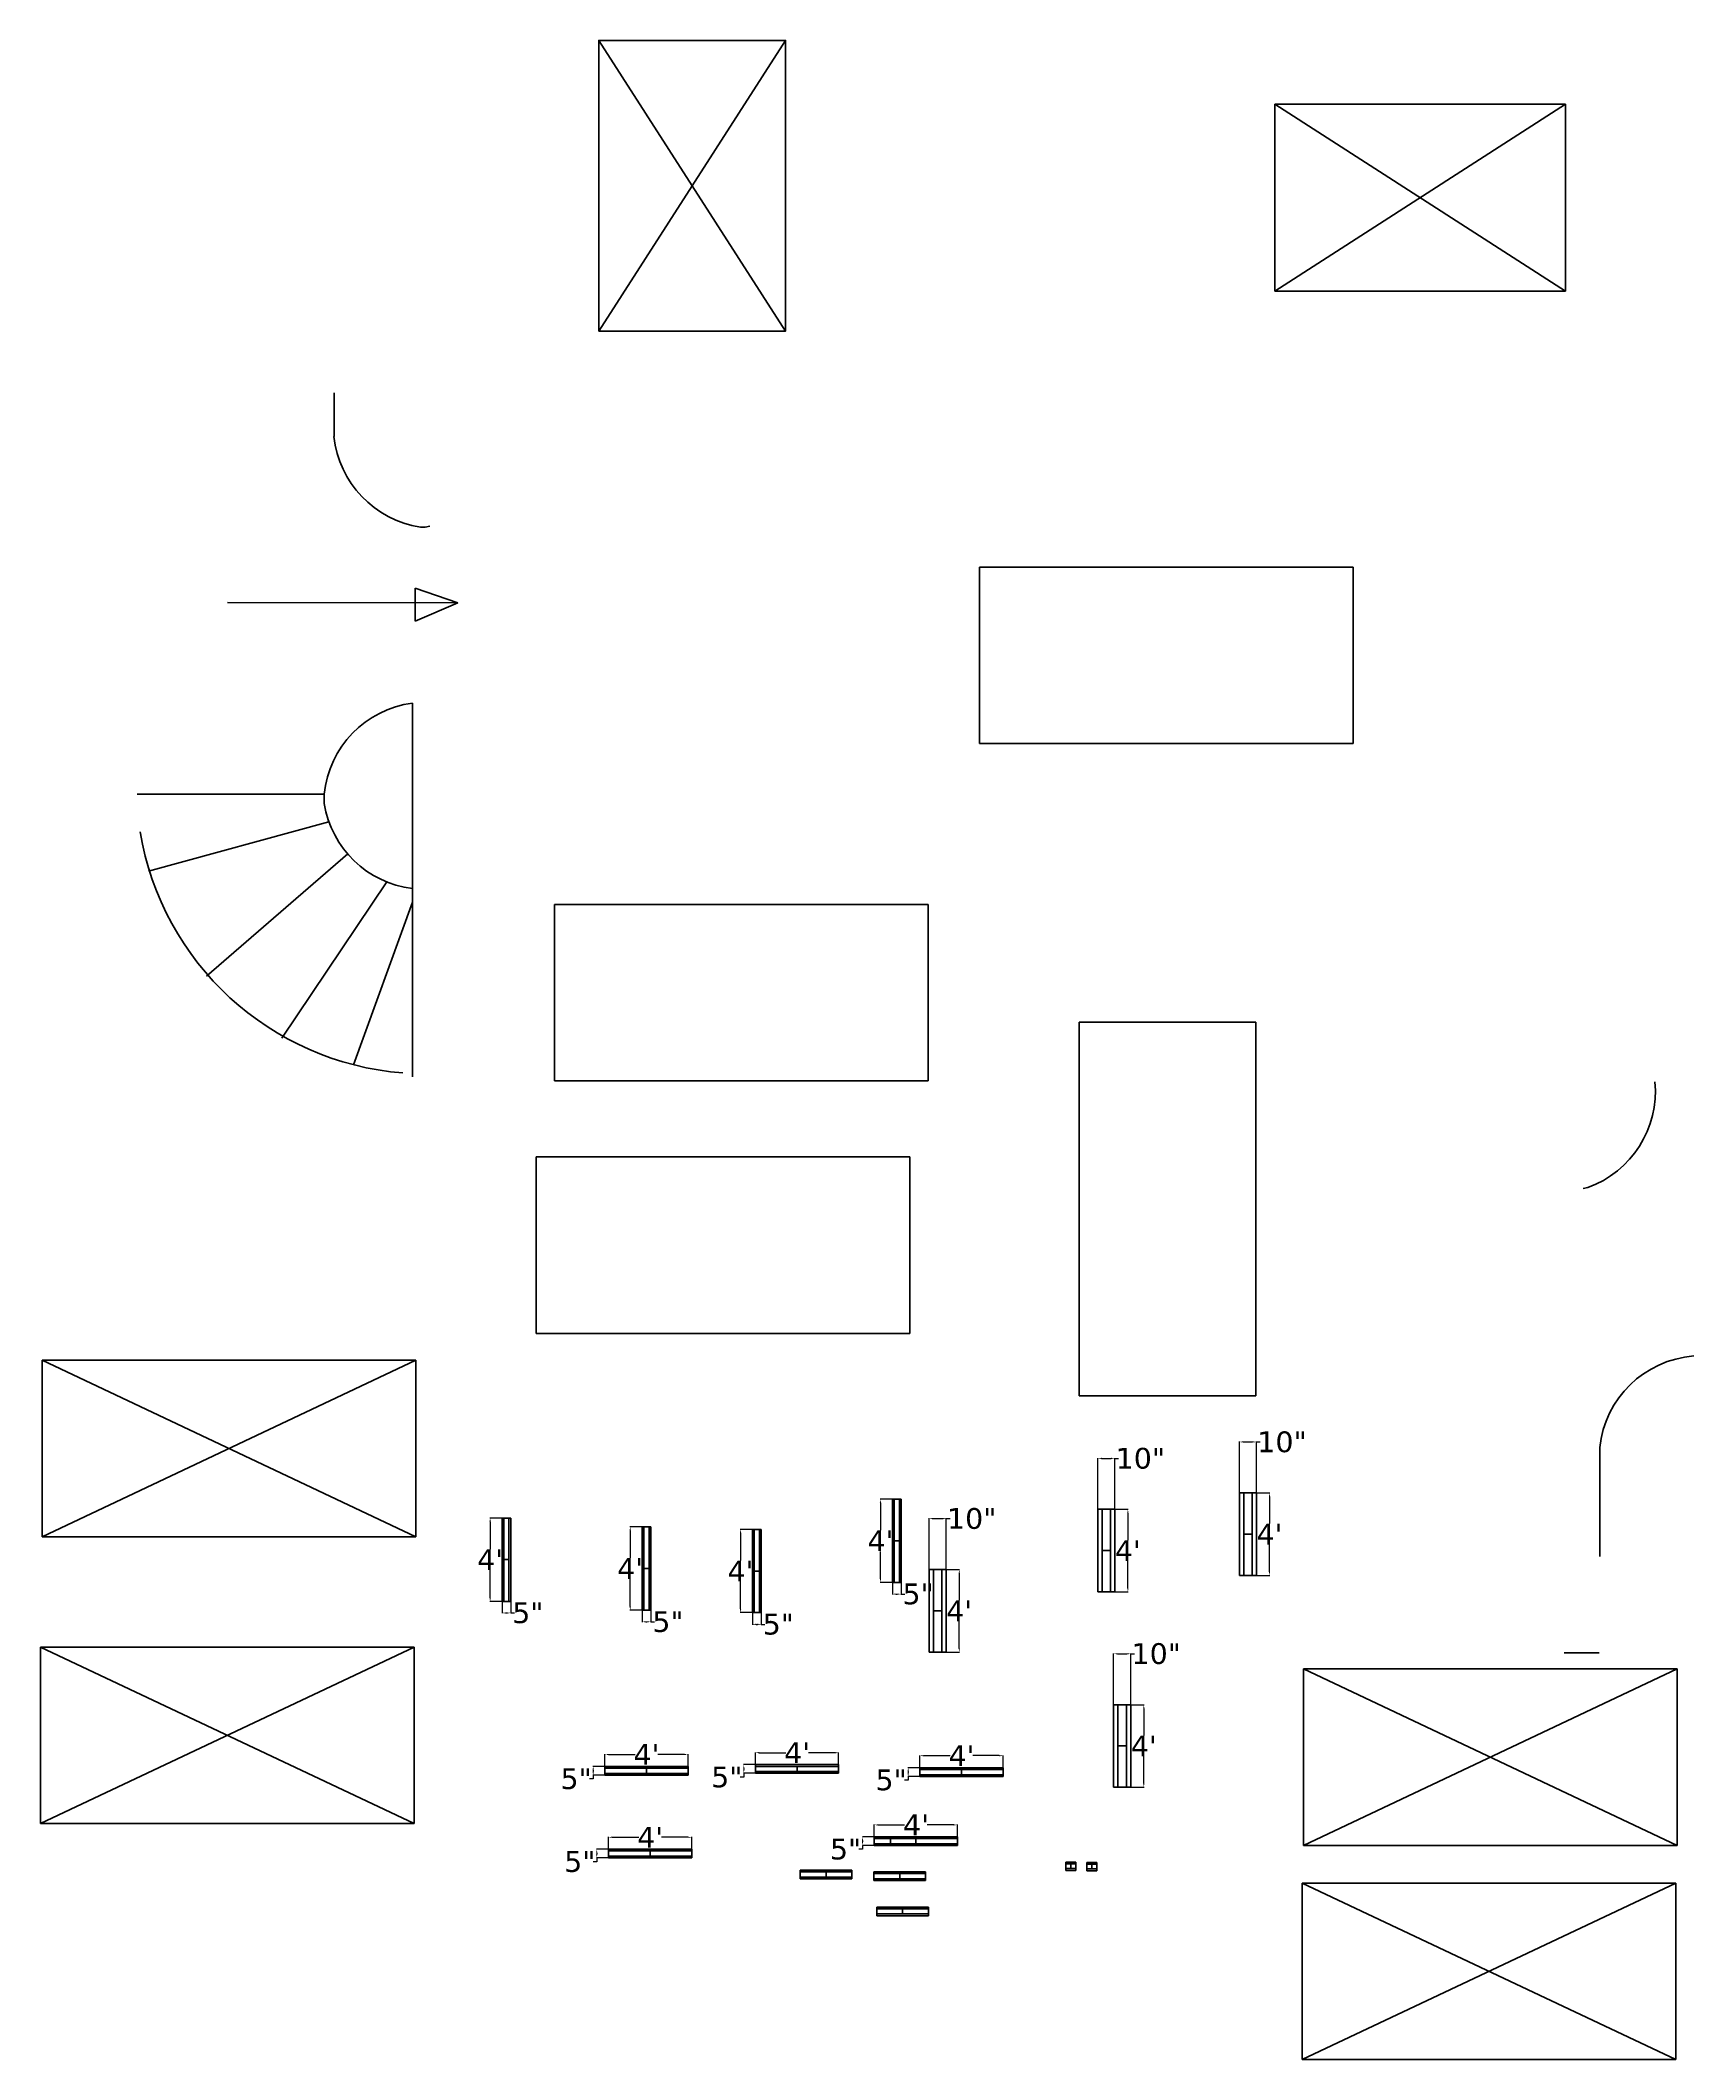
# Model space of a CAD drawing. Header units: inches. Extents: x 95 to 71413, y -8 to 51098.
# Drawn here: x 2963 to 3919, y 2117 to 3284 of the extents above; entities that cross this region are included whole.
import ezdxf

# ---------------------------------------------------------------- set-up
doc = ezdxf.new("R2010")
doc.units = ezdxf.units.IN
doc.header["$MEASUREMENT"] = 0
for name, color, linetype, lineweight in [('Cars', 7, 'Continuous', 40), ('Ramp', 9, 'Continuous', 40), ('wall', 7, 'Continuous', 40), ('Window', 7, 'Continuous', 40)]:
    doc.layers.add(name, color=color, linetype=linetype, lineweight=lineweight)
doc.styles.get("Standard").update_dxf_attribs({"font": 'verdana.ttf', "height": 12})
doc.dimstyles.get("Standard").update_dxf_attribs({"dimtxt": 0.18, "dimasz": 2.18, "dimexe": 0.18, "dimexo": 0.0625, "dimgap": 0.09, "dimtad": 0, "dimtih": 1, "dimtoh": 1, "dimdec": 0, "dimzin": 0, "dimdsep": 46, "dimlunit": 4, "dimtxsty": 'Standard', "dimcen": 0.09, "dimadec": 0, "dimazin": 0, "dimtfac": 1, "dimtdec": 0, "dimtofl": 0, "dimtmove": 0, "dimatfit": 3, "dimfxl": 0.18, "dimtolj": 1, "dimtzin": 0, "dimarcsym": 0})

# ---------------------------------------------------------------- blocks, each defined once
blk = doc.blocks.new('*D41')
at = {"layer": 'Defpoints', "color": 0, "transparency": 16777216}
for p in [(3583.9, 2435.3), (3583.9, 2387.5), (3591.4, 2387.5)]:
    blk.add_point(p, dxfattribs=at)
at = {"layer": 'Window', "color": 0, "lineweight": -2, "transparency": 16777216}
for p, q in [((3583.9, 2435.3), (3591.6, 2435.3)), ((3591.4, 2433.1), (3591.4, 2417.5)), ((3591.4, 2389.7), (3591.4, 2405.3)), ((3583.9, 2387.5), (3591.6, 2387.5))]:
    blk.add_line(p, q, dxfattribs=at)
at = {"layer": 'Window', "color": 0, "transparency": 16777216}
for points in [[(3591.1, 2433.1), (3591.8, 2433.1), (3591.4, 2435.3)], [(3591.1, 2389.7), (3591.8, 2389.7), (3591.4, 2387.5)]]:
    blk.add_solid(points, dxfattribs=at)
at = {"layer": 'Window', "color": 0, "transparency": 16777216, "insert": (3591.4, 2411.4), "char_height": 12, "attachment_point": 5}
blk.add_mtext("\\A1;4'", dxfattribs=at)
blk = doc.blocks.new('*D42')
at = {"layer": 'Defpoints', "color": 0, "transparency": 16777216}
for p in [(3583.9, 2464.7), (3574, 2435.3), (3583.9, 2435.3)]:
    blk.add_point(p, dxfattribs=at)
at = {"layer": 'Window', "color": 0, "lineweight": -2, "transparency": 16777216}
for p, q in [((3574, 2435.3), (3574, 2464.9)), ((3576.2, 2464.7), (3581.7, 2464.7)), ((3583.9, 2435.3), (3583.9, 2464.9)), ((3583.9, 2464.7), (3586, 2464.7))]:
    blk.add_line(p, q, dxfattribs=at)
at = {"layer": 'Window', "color": 0, "transparency": 16777216}
for points in [[(3576.2, 2465.1), (3576.2, 2464.4), (3574, 2464.7)], [(3581.7, 2465.1), (3581.7, 2464.4), (3583.9, 2464.7)]]:
    blk.add_solid(points, dxfattribs=at)
at = {"layer": 'Window', "color": 0, "transparency": 16777216, "insert": (3598.6, 2464.7), "char_height": 12, "attachment_point": 5}
blk.add_mtext('\\A1;10"', dxfattribs=at)
blk = doc.blocks.new('*D43')
at = {"layer": 'Defpoints', "color": 0, "transparency": 16777216}
for p in [(3665.7, 2444.8), (3665.7, 2397), (3673.3, 2397)]:
    blk.add_point(p, dxfattribs=at)
at = {"layer": 'Window', "color": 0, "lineweight": -2, "transparency": 16777216}
for p, q in [((3665.8, 2444.8), (3673.5, 2444.8)), ((3673.3, 2442.6), (3673.3, 2427)), ((3673.3, 2399.2), (3673.3, 2414.8)), ((3665.8, 2397), (3673.5, 2397))]:
    blk.add_line(p, q, dxfattribs=at)
at = {"layer": 'Window', "color": 0, "transparency": 16777216}
for points in [[(3672.9, 2442.6), (3673.6, 2442.6), (3673.3, 2444.8)], [(3672.9, 2399.2), (3673.6, 2399.2), (3673.3, 2397)]]:
    blk.add_solid(points, dxfattribs=at)
at = {"layer": 'Window', "color": 0, "transparency": 16777216, "insert": (3673.3, 2420.9), "char_height": 12, "attachment_point": 5}
blk.add_mtext("\\A1;4'", dxfattribs=at)
blk = doc.blocks.new('*D44')
at = {"layer": 'Defpoints', "color": 0, "transparency": 16777216}
for p in [(3665.7, 2474.2), (3655.9, 2444.8), (3665.7, 2444.8)]:
    blk.add_point(p, dxfattribs=at)
at = {"layer": 'Window', "color": 0, "lineweight": -2, "transparency": 16777216}
for p, q in [((3655.9, 2444.8), (3655.9, 2474.4)), ((3665.7, 2444.8), (3665.7, 2474.4)), ((3658.1, 2474.2), (3663.5, 2474.2)), ((3665.7, 2474.2), (3667.9, 2474.2))]:
    blk.add_line(p, q, dxfattribs=at)
at = {"layer": 'Window', "color": 0, "transparency": 16777216}
for points in [[(3658.1, 2474.6), (3658.1, 2473.9), (3655.9, 2474.2)], [(3663.5, 2474.6), (3663.5, 2473.9), (3665.7, 2474.2)]]:
    blk.add_solid(points, dxfattribs=at)
at = {"layer": 'Window', "color": 0, "transparency": 16777216, "insert": (3680.5, 2474.2), "char_height": 12, "attachment_point": 5}
blk.add_mtext('\\A1;10"', dxfattribs=at)
blk = doc.blocks.new('*D45')
at = {"layer": 'Defpoints', "color": 0, "transparency": 16777216}
for p in [(3486.4, 2400.5), (3486.4, 2352.7), (3493.9, 2352.7)]:
    blk.add_point(p, dxfattribs=at)
at = {"layer": 'Window', "color": 0, "lineweight": -2, "transparency": 16777216}
for p, q in [((3486.4, 2400.5), (3494.1, 2400.5)), ((3493.9, 2398.3), (3493.9, 2382.7)), ((3493.9, 2354.9), (3493.9, 2370.5)), ((3486.4, 2352.7), (3494.1, 2352.7))]:
    blk.add_line(p, q, dxfattribs=at)
at = {"layer": 'Window', "color": 0, "transparency": 16777216}
for points in [[(3493.6, 2398.3), (3494.3, 2398.3), (3493.9, 2400.5)], [(3493.6, 2354.9), (3494.3, 2354.9), (3493.9, 2352.7)]]:
    blk.add_solid(points, dxfattribs=at)
at = {"layer": 'Window', "color": 0, "transparency": 16777216, "insert": (3493.9, 2376.6), "char_height": 12, "attachment_point": 5}
blk.add_mtext("\\A1;4'", dxfattribs=at)
blk = doc.blocks.new('*D46')
at = {"layer": 'Defpoints', "color": 0, "transparency": 16777216}
for p in [(3486.4, 2429.9), (3476.5, 2400.5), (3486.4, 2400.5)]:
    blk.add_point(p, dxfattribs=at)
at = {"layer": 'Window', "color": 0, "lineweight": -2, "transparency": 16777216}
for p, q in [((3476.5, 2400.5), (3476.5, 2430.1)), ((3478.7, 2429.9), (3484.2, 2429.9)), ((3486.4, 2400.5), (3486.4, 2430.1)), ((3486.4, 2429.9), (3488.6, 2429.9))]:
    blk.add_line(p, q, dxfattribs=at)
at = {"layer": 'Window', "color": 0, "transparency": 16777216}
for points in [[(3478.7, 2430.3), (3478.7, 2429.5), (3476.5, 2429.9)], [(3484.2, 2430.3), (3484.2, 2429.5), (3486.4, 2429.9)]]:
    blk.add_solid(points, dxfattribs=at)
at = {"layer": 'Window', "color": 0, "transparency": 16777216, "insert": (3501.1, 2429.9), "char_height": 12, "attachment_point": 5}
blk.add_mtext('\\A1;10"', dxfattribs=at)
blk = doc.blocks.new('*D47')
at = {"layer": 'Defpoints', "color": 0, "transparency": 16777216}
for p in [(3593.1, 2322.3), (3593.1, 2274.6), (3600.6, 2274.6)]:
    blk.add_point(p, dxfattribs=at)
at = {"layer": 'Window', "color": 0, "lineweight": -2, "transparency": 16777216}
for p, q in [((3593.1, 2322.3), (3600.8, 2322.3)), ((3600.6, 2320.2), (3600.6, 2304.6)), ((3600.6, 2276.8), (3600.6, 2292.4)), ((3593.1, 2274.6), (3600.8, 2274.6))]:
    blk.add_line(p, q, dxfattribs=at)
at = {"layer": 'Window', "color": 0, "transparency": 16777216}
for points in [[(3600.3, 2320.2), (3601, 2320.2), (3600.6, 2322.3)], [(3600.3, 2276.8), (3601, 2276.8), (3600.6, 2274.6)]]:
    blk.add_solid(points, dxfattribs=at)
at = {"layer": 'Window', "color": 0, "transparency": 16777216, "insert": (3600.6, 2298.5), "char_height": 12, "attachment_point": 5}
blk.add_mtext("\\A1;4'", dxfattribs=at)
blk = doc.blocks.new('*D48')
at = {"layer": 'Defpoints', "color": 0, "transparency": 16777216}
for p in [(3593.1, 2351.8), (3583.2, 2322.3), (3593.1, 2322.3)]:
    blk.add_point(p, dxfattribs=at)
at = {"layer": 'Window', "color": 0, "lineweight": -2, "transparency": 16777216}
for p, q in [((3583.2, 2322.4), (3583.2, 2352)), ((3585.4, 2351.8), (3590.9, 2351.8)), ((3593.1, 2322.4), (3593.1, 2352)), ((3593.1, 2351.8), (3595.3, 2351.8))]:
    blk.add_line(p, q, dxfattribs=at)
at = {"layer": 'Window', "color": 0, "transparency": 16777216}
for points in [[(3585.4, 2352.1), (3585.4, 2351.4), (3583.2, 2351.8)], [(3590.9, 2352.1), (3590.9, 2351.4), (3593.1, 2351.8)]]:
    blk.add_solid(points, dxfattribs=at)
at = {"layer": 'Window', "color": 0, "transparency": 16777216, "insert": (3607.8, 2351.8), "char_height": 12, "attachment_point": 5}
blk.add_mtext('\\A1;10"', dxfattribs=at)
blk = doc.blocks.new('*D49')
at = {"layer": 'Defpoints', "color": 0, "transparency": 16777216}
for p in [(3519.3, 2292.9), (3471.1, 2285.9), (3519.3, 2285.9)]:
    blk.add_point(p, dxfattribs=at)
at = {"layer": 'Window', "color": 0, "lineweight": -2, "transparency": 16777216}
for p, q in [((3471.1, 2286), (3471.1, 2293)), ((3473.3, 2292.9), (3488.6, 2292.9)), ((3517.1, 2292.9), (3501.8, 2292.9)), ((3519.3, 2286), (3519.3, 2293))]:
    blk.add_line(p, q, dxfattribs=at)
at = {"layer": 'Window', "color": 0, "transparency": 16777216}
for points in [[(3473.3, 2293.2), (3473.3, 2292.5), (3471.1, 2292.9)], [(3517.1, 2293.2), (3517.1, 2292.5), (3519.3, 2292.9)]]:
    blk.add_solid(points, dxfattribs=at)
at = {"layer": 'Window', "color": 0, "transparency": 16777216, "insert": (3495.2, 2292.9), "char_height": 12, "attachment_point": 5}
blk.add_mtext("\\A1;4'", dxfattribs=at)
blk = doc.blocks.new('*D50')
at = {"layer": 'Defpoints', "color": 0, "transparency": 16777216}
for p in [(3464.4, 2280.9), (3471.1, 2285.9), (3471.1, 2280.9)]:
    blk.add_point(p, dxfattribs=at)
at = {"layer": 'Window', "color": 0, "lineweight": -2, "transparency": 16777216}
for p, q in [((3464.4, 2278.8), (3462.2, 2278.8)), ((3471.1, 2285.9), (3464.2, 2285.9)), ((3471.1, 2280.9), (3464.2, 2280.9)), ((3464.4, 2283.8), (3464.4, 2283.1)), ((3464.4, 2280.9), (3464.4, 2278.8))]:
    blk.add_line(p, q, dxfattribs=at)
at = {"layer": 'Window', "color": 0, "transparency": 16777216}
for points in [[(3464, 2283.8), (3464.8, 2283.8), (3464.4, 2285.9)], [(3464, 2283.1), (3464.8, 2283.1), (3464.4, 2280.9)]]:
    blk.add_solid(points, dxfattribs=at)
at = {"layer": 'Window', "color": 0, "transparency": 16777216, "insert": (3454.5, 2278.8), "char_height": 12, "attachment_point": 5}
blk.add_mtext('\\A1;5"', dxfattribs=at)
blk = doc.blocks.new('*D51')
at = {"layer": 'Defpoints', "color": 0, "transparency": 16777216}
for p in [(3376.1, 2287.7), (3424.2, 2294.6), (3424.2, 2287.7)]:
    blk.add_point(p, dxfattribs=at)
at = {"layer": 'Window', "color": 0, "lineweight": -2, "transparency": 16777216}
for p, q in [((3376.1, 2287.7), (3376.1, 2294.8)), ((3378.3, 2294.6), (3393.6, 2294.6)), ((3422.1, 2294.6), (3406.7, 2294.6)), ((3424.2, 2287.7), (3424.2, 2294.8))]:
    blk.add_line(p, q, dxfattribs=at)
at = {"layer": 'Window', "color": 0, "transparency": 16777216}
for points in [[(3378.3, 2295), (3378.3, 2294.2), (3376.1, 2294.6)], [(3422.1, 2295), (3422.1, 2294.2), (3424.2, 2294.6)]]:
    blk.add_solid(points, dxfattribs=at)
at = {"layer": 'Window', "color": 0, "transparency": 16777216, "insert": (3400.2, 2294.6), "char_height": 12, "attachment_point": 5}
blk.add_mtext("\\A1;4'", dxfattribs=at)
blk = doc.blocks.new('*D52')
at = {"layer": 'Defpoints', "color": 0, "transparency": 16777216}
for p in [(3376.1, 2287.7), (3369.4, 2282.7), (3376.1, 2282.7)]:
    blk.add_point(p, dxfattribs=at)
at = {"layer": 'Window', "color": 0, "lineweight": -2, "transparency": 16777216}
for p, q in [((3376, 2287.7), (3369.2, 2287.7)), ((3369.4, 2280.5), (3367.2, 2280.5)), ((3376, 2282.7), (3369.2, 2282.7)), ((3369.4, 2285.5), (3369.4, 2284.9)), ((3369.4, 2282.7), (3369.4, 2280.5))]:
    blk.add_line(p, q, dxfattribs=at)
at = {"layer": 'Window', "color": 0, "transparency": 16777216}
for points in [[(3369, 2285.5), (3369.7, 2285.5), (3369.4, 2287.7)], [(3369, 2284.9), (3369.7, 2284.9), (3369.4, 2282.7)]]:
    blk.add_solid(points, dxfattribs=at)
at = {"layer": 'Window', "color": 0, "transparency": 16777216, "insert": (3359.5, 2280.5), "char_height": 12, "attachment_point": 5}
blk.add_mtext('\\A1;5"', dxfattribs=at)
blk = doc.blocks.new('*D53')
at = {"layer": 'Defpoints', "color": 0, "transparency": 16777216}
for p in [(3337.2, 2293.6), (3289, 2286.6), (3337.2, 2286.6)]:
    blk.add_point(p, dxfattribs=at)
at = {"layer": 'Window', "color": 0, "lineweight": -2, "transparency": 16777216}
for p, q in [((3289, 2286.7), (3289, 2293.7)), ((3291.2, 2293.6), (3306.5, 2293.6)), ((3335, 2293.6), (3319.7, 2293.6)), ((3337.2, 2286.7), (3337.2, 2293.7))]:
    blk.add_line(p, q, dxfattribs=at)
at = {"layer": 'Window', "color": 0, "transparency": 16777216}
for points in [[(3291.2, 2293.9), (3291.2, 2293.2), (3289, 2293.6)], [(3335, 2293.9), (3335, 2293.2), (3337.2, 2293.6)]]:
    blk.add_solid(points, dxfattribs=at)
at = {"layer": 'Window', "color": 0, "transparency": 16777216, "insert": (3313.1, 2293.6), "char_height": 12, "attachment_point": 5}
blk.add_mtext("\\A1;4'", dxfattribs=at)
blk = doc.blocks.new('*D54')
at = {"layer": 'Defpoints', "color": 0, "transparency": 16777216}
for p in [(3282.3, 2281.6), (3289, 2286.6), (3289, 2281.6)]:
    blk.add_point(p, dxfattribs=at)
at = {"layer": 'Window', "color": 0, "lineweight": -2, "transparency": 16777216}
for p, q in [((3282.3, 2279.5), (3280.1, 2279.5)), ((3289, 2286.6), (3282.1, 2286.6)), ((3289, 2281.6), (3282.1, 2281.6)), ((3282.3, 2284.5), (3282.3, 2283.8)), ((3282.3, 2281.6), (3282.3, 2279.5))]:
    blk.add_line(p, q, dxfattribs=at)
at = {"layer": 'Window', "color": 0, "transparency": 16777216}
for points in [[(3281.9, 2284.5), (3282.7, 2284.5), (3282.3, 2286.6)], [(3281.9, 2283.8), (3282.7, 2283.8), (3282.3, 2281.6)]]:
    blk.add_solid(points, dxfattribs=at)
at = {"layer": 'Window', "color": 0, "transparency": 16777216, "insert": (3272.4, 2279.5), "char_height": 12, "attachment_point": 5}
blk.add_mtext('\\A1;5"', dxfattribs=at)
blk = doc.blocks.new('*D55')
at = {"layer": 'Defpoints', "color": 0, "transparency": 16777216}
for p in [(3339.3, 2245.7), (3291.1, 2238.8), (3339.3, 2238.8)]:
    blk.add_point(p, dxfattribs=at)
at = {"layer": 'Window', "color": 0, "lineweight": -2, "transparency": 16777216}
for p, q in [((3291.1, 2238.9), (3291.1, 2245.9)), ((3293.3, 2245.7), (3308.6, 2245.7)), ((3337.1, 2245.7), (3321.8, 2245.7)), ((3339.3, 2238.9), (3339.3, 2245.9))]:
    blk.add_line(p, q, dxfattribs=at)
at = {"layer": 'Window', "color": 0, "transparency": 16777216}
for points in [[(3293.3, 2246.1), (3293.3, 2245.4), (3291.1, 2245.7)], [(3337.1, 2246.1), (3337.1, 2245.4), (3339.3, 2245.7)]]:
    blk.add_solid(points, dxfattribs=at)
at = {"layer": 'Window', "color": 0, "transparency": 16777216, "insert": (3315.2, 2245.7), "char_height": 12, "attachment_point": 5}
blk.add_mtext("\\A1;4'", dxfattribs=at)
blk = doc.blocks.new('*D56')
at = {"layer": 'Defpoints', "color": 0, "transparency": 16777216}
for p in [(3284.4, 2233.8), (3291.1, 2238.8), (3291.1, 2233.8)]:
    blk.add_point(p, dxfattribs=at)
at = {"layer": 'Window', "color": 0, "lineweight": -2, "transparency": 16777216}
for p, q in [((3284.4, 2231.6), (3282.2, 2231.6)), ((3291.1, 2238.8), (3284.2, 2238.8)), ((3291.1, 2233.8), (3284.2, 2233.8)), ((3284.4, 2236.6), (3284.4, 2236)), ((3284.4, 2233.8), (3284.4, 2231.6))]:
    blk.add_line(p, q, dxfattribs=at)
at = {"layer": 'Window', "color": 0, "transparency": 16777216}
for points in [[(3284, 2236.6), (3284.7, 2236.6), (3284.4, 2238.8)], [(3284, 2236), (3284.7, 2236), (3284.4, 2233.8)]]:
    blk.add_solid(points, dxfattribs=at)
at = {"layer": 'Window', "color": 0, "transparency": 16777216, "insert": (3274.5, 2231.6), "char_height": 12, "attachment_point": 5}
blk.add_mtext('\\A1;5"', dxfattribs=at)
blk = doc.blocks.new('*D57')
at = {"layer": 'Defpoints', "color": 0, "transparency": 16777216}
for p in [(3303.7, 2425.1), (3310.6, 2425.1), (3310.6, 2377)]:
    blk.add_point(p, dxfattribs=at)
at = {"layer": 'Window', "color": 0, "lineweight": -2, "transparency": 16777216}
for p, q in [((3310.6, 2425.1), (3303.5, 2425.1)), ((3303.7, 2423), (3303.7, 2407.2)), ((3303.7, 2379.2), (3303.7, 2395)), ((3310.6, 2377), (3303.5, 2377))]:
    blk.add_line(p, q, dxfattribs=at)
at = {"layer": 'Window', "color": 0, "transparency": 16777216}
for points in [[(3303.3, 2423), (3304.1, 2423), (3303.7, 2425.1)], [(3303.3, 2379.2), (3304.1, 2379.2), (3303.7, 2377)]]:
    blk.add_solid(points, dxfattribs=at)
at = {"layer": 'Window', "color": 0, "transparency": 16777216, "insert": (3303.7, 2401.1), "char_height": 12, "attachment_point": 5}
blk.add_mtext("\\A1;4'", dxfattribs=at)
blk = doc.blocks.new('*D58')
at = {"layer": 'Defpoints', "color": 0, "transparency": 16777216}
for p in [(3310.6, 2377), (3315.6, 2377), (3315.6, 2370.3)]:
    blk.add_point(p, dxfattribs=at)
at = {"layer": 'Window', "color": 0, "lineweight": -2, "transparency": 16777216}
for p, q in [((3310.6, 2376.9), (3310.6, 2370.1)), ((3312.8, 2370.3), (3313.4, 2370.3)), ((3315.6, 2376.9), (3315.6, 2370.1)), ((3315.6, 2370.3), (3317.8, 2370.3))]:
    blk.add_line(p, q, dxfattribs=at)
at = {"layer": 'Window', "color": 0, "transparency": 16777216}
for points in [[(3312.8, 2370.6), (3312.8, 2369.9), (3310.6, 2370.3)], [(3313.4, 2370.6), (3313.4, 2369.9), (3315.6, 2370.3)]]:
    blk.add_solid(points, dxfattribs=at)
at = {"layer": 'Window', "color": 0, "transparency": 16777216, "insert": (3325.5, 2370.3), "char_height": 12, "attachment_point": 5}
blk.add_mtext('\\A1;5"', dxfattribs=at)
blk = doc.blocks.new('*D59')
at = {"layer": 'Defpoints', "color": 0, "transparency": 16777216}
for p in [(3367.5, 2423.7), (3374.4, 2423.7), (3374.4, 2375.6)]:
    blk.add_point(p, dxfattribs=at)
at = {"layer": 'Window', "color": 0, "lineweight": -2, "transparency": 16777216}
for p, q in [((3374.3, 2423.7), (3367.3, 2423.7)), ((3367.5, 2421.5), (3367.5, 2405.7)), ((3367.5, 2377.7), (3367.5, 2393.5)), ((3374.3, 2375.6), (3367.3, 2375.6))]:
    blk.add_line(p, q, dxfattribs=at)
at = {"layer": 'Window', "color": 0, "transparency": 16777216}
for points in [[(3367.1, 2421.5), (3367.9, 2421.5), (3367.5, 2423.7)], [(3367.1, 2377.7), (3367.9, 2377.7), (3367.5, 2375.6)]]:
    blk.add_solid(points, dxfattribs=at)
at = {"layer": 'Window', "color": 0, "transparency": 16777216, "insert": (3367.5, 2399.6), "char_height": 12, "attachment_point": 5}
blk.add_mtext("\\A1;4'", dxfattribs=at)
blk = doc.blocks.new('*D60')
at = {"layer": 'Defpoints', "color": 0, "transparency": 16777216}
for p in [(3374.4, 2375.6), (3379.4, 2375.6), (3379.4, 2368.8)]:
    blk.add_point(p, dxfattribs=at)
at = {"layer": 'Window', "color": 0, "lineweight": -2, "transparency": 16777216}
for p, q in [((3374.4, 2375.5), (3374.4, 2368.6)), ((3379.4, 2375.5), (3379.4, 2368.6)), ((3376.6, 2368.8), (3377.2, 2368.8)), ((3379.4, 2368.8), (3381.6, 2368.8))]:
    blk.add_line(p, q, dxfattribs=at)
at = {"layer": 'Window', "color": 0, "transparency": 16777216}
for points in [[(3376.6, 2369.2), (3376.6, 2368.4), (3374.4, 2368.8)], [(3377.2, 2369.2), (3377.2, 2368.4), (3379.4, 2368.8)]]:
    blk.add_solid(points, dxfattribs=at)
at = {"layer": 'Window', "color": 0, "transparency": 16777216, "insert": (3389.3, 2368.8), "char_height": 12, "attachment_point": 5}
blk.add_mtext('\\A1;5"', dxfattribs=at)
blk = doc.blocks.new('*D61')
at = {"layer": 'Defpoints', "color": 0, "transparency": 16777216}
for p in [(3448.4, 2441.2), (3455.3, 2441.2), (3455.3, 2393)]:
    blk.add_point(p, dxfattribs=at)
at = {"layer": 'Window', "color": 0, "lineweight": -2, "transparency": 16777216}
for p, q in [((3455.2, 2441.2), (3448.2, 2441.2)), ((3448.4, 2439), (3448.4, 2423.2)), ((3448.4, 2395.2), (3448.4, 2411)), ((3455.2, 2393), (3448.2, 2393))]:
    blk.add_line(p, q, dxfattribs=at)
at = {"layer": 'Window', "color": 0, "transparency": 16777216}
for points in [[(3448, 2439), (3448.7, 2439), (3448.4, 2441.2)], [(3448, 2395.2), (3448.7, 2395.2), (3448.4, 2393)]]:
    blk.add_solid(points, dxfattribs=at)
at = {"layer": 'Window', "color": 0, "transparency": 16777216, "insert": (3448.4, 2417.1), "char_height": 12, "attachment_point": 5}
blk.add_mtext("\\A1;4'", dxfattribs=at)
blk = doc.blocks.new('*D62')
at = {"layer": 'Defpoints', "color": 0, "transparency": 16777216}
for p in [(3455.3, 2393), (3460.3, 2393), (3460.3, 2386.3)]:
    blk.add_point(p, dxfattribs=at)
at = {"layer": 'Window', "color": 0, "lineweight": -2, "transparency": 16777216}
for p, q in [((3455.3, 2393), (3455.3, 2386.1)), ((3460.3, 2393), (3460.3, 2386.1)), ((3457.5, 2386.3), (3458.1, 2386.3)), ((3460.3, 2386.3), (3462.5, 2386.3))]:
    blk.add_line(p, q, dxfattribs=at)
at = {"layer": 'Window', "color": 0, "transparency": 16777216}
for points in [[(3457.5, 2386.6), (3457.5, 2385.9), (3455.3, 2386.3)], [(3458.1, 2386.6), (3458.1, 2385.9), (3460.3, 2386.3)]]:
    blk.add_solid(points, dxfattribs=at)
at = {"layer": 'Window', "color": 0, "transparency": 16777216, "insert": (3470.1, 2386.3), "char_height": 12, "attachment_point": 5}
blk.add_mtext('\\A1;5"', dxfattribs=at)
blk = doc.blocks.new('*D63')
at = {"layer": 'Defpoints', "color": 0, "transparency": 16777216}
for p in [(3222.7, 2430.2), (3229.6, 2430.2), (3229.6, 2382.1)]:
    blk.add_point(p, dxfattribs=at)
at = {"layer": 'Window', "color": 0, "lineweight": -2, "transparency": 16777216}
for p, q in [((3229.6, 2430.2), (3222.5, 2430.2)), ((3222.7, 2428.1), (3222.7, 2412.3)), ((3222.7, 2384.3), (3222.7, 2400.1)), ((3229.6, 2382.1), (3222.5, 2382.1))]:
    blk.add_line(p, q, dxfattribs=at)
at = {"layer": 'Window', "color": 0, "transparency": 16777216}
for points in [[(3222.3, 2428.1), (3223.1, 2428.1), (3222.7, 2430.2)], [(3222.3, 2384.3), (3223.1, 2384.3), (3222.7, 2382.1)]]:
    blk.add_solid(points, dxfattribs=at)
at = {"layer": 'Window', "color": 0, "transparency": 16777216, "insert": (3222.7, 2406.2), "char_height": 12, "attachment_point": 5}
blk.add_mtext("\\A1;4'", dxfattribs=at)
blk = doc.blocks.new('*D64')
at = {"layer": 'Defpoints', "color": 0, "transparency": 16777216}
for p in [(3229.6, 2382.1), (3234.6, 2382.1), (3234.6, 2375.4)]:
    blk.add_point(p, dxfattribs=at)
at = {"layer": 'Window', "color": 0, "lineweight": -2, "transparency": 16777216}
for p, q in [((3229.6, 2382), (3229.6, 2375.2)), ((3234.6, 2382), (3234.6, 2375.2)), ((3231.8, 2375.4), (3232.4, 2375.4)), ((3234.6, 2375.4), (3236.8, 2375.4))]:
    blk.add_line(p, q, dxfattribs=at)
at = {"layer": 'Window', "color": 0, "transparency": 16777216}
for points in [[(3231.8, 2375.7), (3231.8, 2375), (3229.6, 2375.4)], [(3232.4, 2375.7), (3232.4, 2375), (3234.6, 2375.4)]]:
    blk.add_solid(points, dxfattribs=at)
at = {"layer": 'Window', "color": 0, "transparency": 16777216, "insert": (3244.5, 2375.4), "char_height": 12, "attachment_point": 5}
blk.add_mtext('\\A1;5"', dxfattribs=at)
blk = doc.blocks.new('*D65')
at = {"layer": 'Defpoints', "color": 0, "transparency": 16777216}
for p in [(3492.9, 2252.9), (3444.8, 2246), (3492.9, 2246)]:
    blk.add_point(p, dxfattribs=at)
at = {"layer": 'Window', "color": 0, "lineweight": -2, "transparency": 16777216}
for p, q in [((3444.8, 2246), (3444.8, 2253.1)), ((3447, 2252.9), (3462.3, 2252.9)), ((3490.7, 2252.9), (3475.4, 2252.9)), ((3492.9, 2246), (3492.9, 2253.1))]:
    blk.add_line(p, q, dxfattribs=at)
at = {"layer": 'Window', "color": 0, "transparency": 16777216}
for points in [[(3447, 2253.2), (3447, 2252.5), (3444.8, 2252.9)], [(3490.7, 2253.2), (3490.7, 2252.5), (3492.9, 2252.9)]]:
    blk.add_solid(points, dxfattribs=at)
at = {"layer": 'Window', "color": 0, "transparency": 16777216, "insert": (3468.9, 2252.9), "char_height": 12, "attachment_point": 5}
blk.add_mtext("\\A1;4'", dxfattribs=at)
blk = doc.blocks.new('*D66')
at = {"layer": 'Defpoints', "color": 0, "transparency": 16777216}
for p in [(3438, 2241), (3444.8, 2246), (3444.8, 2241)]:
    blk.add_point(p, dxfattribs=at)
at = {"layer": 'Window', "color": 0, "lineweight": -2, "transparency": 16777216}
for p, q in [((3444.7, 2246), (3437.9, 2246)), ((3444.7, 2241), (3437.9, 2241)), ((3438, 2243.8), (3438, 2243.1)), ((3438, 2241), (3438, 2238.8)), ((3438, 2238.8), (3435.9, 2238.8))]:
    blk.add_line(p, q, dxfattribs=at)
at = {"layer": 'Window', "color": 0, "transparency": 16777216}
for points in [[(3437.7, 2243.8), (3438.4, 2243.8), (3438, 2246)], [(3437.7, 2243.1), (3438.4, 2243.1), (3438, 2241)]]:
    blk.add_solid(points, dxfattribs=at)
at = {"layer": 'Window', "color": 0, "transparency": 16777216, "insert": (3428.2, 2238.8), "char_height": 12, "attachment_point": 5}
blk.add_mtext('\\A1;5"', dxfattribs=at)

msp = doc.modelspace()

# ---------------------------------------------------------------- linework, layer by layer
at = {"layer": 'Cars', "color": 42, "true_color": 0xda8625}
for p, q in [((2963.7, 2419.4), (2963.7, 2521.4)), ((2963.7, 2521.4), (3179.7, 2521.4)), ((2963.7, 2521.4), (3179.7, 2419.4)), ((3179.7, 2521.4), (2963.7, 2419.4)), ((3179.7, 2521.4), (3179.7, 2419.4)), ((3179.7, 2419.4), (2963.7, 2419.4)), ((2962.7, 2253.7), (2962.7, 2355.7)), ((2962.7, 2355.7), (3178.7, 2355.7)), ((2962.7, 2355.7), (3178.7, 2253.7)), ((3178.7, 2355.7), (2962.7, 2253.7)), ((3178.7, 2355.7), (3178.7, 2253.7)), ((3692.9, 2241), (3692.9, 2343)), ((3692.9, 2343), (3908.9, 2343)), ((3692.9, 2343), (3908.9, 2241)), ((3908.9, 2343), (3692.9, 2241)), ((3908.9, 2343), (3908.9, 2241)), ((3908.9, 2241), (3908.9, 2343)), ((3178.7, 2253.7), (2962.7, 2253.7)), ((3908.9, 2241), (3692.9, 2241)), ((3692.2, 2117.2), (3692.2, 2219.2)), ((3692.2, 2219.2), (3908.2, 2219.2)), ((3692.2, 2219.2), (3908.2, 2117.2)), ((3908.2, 2219.2), (3692.2, 2117.2)), ((3908.2, 2219.2), (3908.2, 2117.2)), ((3908.2, 2117.2), (3908.2, 2219.2)), ((3908.2, 2117.2), (3692.2, 2117.2))]:
    msp.add_line(p, q, dxfattribs=at)
at = {"layer": 'Cars', "color": 42, "linetype": 'ByBlock', "true_color": 0xda8625}
for points in [[(3285.5, 3116.3), (3393.5, 3116.3), (3393.5, 3284.3), (3285.5, 3284.3)], [(3676.4, 3247.4), (3676.4, 3139.4), (3844.4, 3139.4), (3844.4, 3247.4)]]:
    msp.add_lwpolyline(points, close=True, dxfattribs=at)
at = {"layer": 'Ramp', "color": 42, "linetype": 'ByBlock', "true_color": 0xda8625}
for p, q in [((3285.5, 3284.3), (3393.5, 3116.3)), ((3393.5, 3284.3), (3285.5, 3116.3)), ((3844.4, 3247.4), (3676.4, 3139.4)), ((3844.4, 3139.4), (3676.4, 3247.4))]:
    msp.add_line(p, q, dxfattribs=at)
at = {"layer": 'Ramp', "color": 8, "true_color": 0x817e7e}
for p, q in [((3132.5, 3055.4), (3132.5, 3080.6)), ((3185.2, 3003), (3182.5, 3003)), ((3185.2, 3003), (3187.8, 3003.5)), ((3204.1, 2959.3), (3179.4, 2967.8)), ((3179.4, 2967.8), (3179.4, 2948.7)), ((3070.9, 2959.4), (3204.1, 2959.3)), ((3179.4, 2948.7), (3204.1, 2959.3)), ((3177.8, 2901.2), (3177.8, 2685.2)), ((3126.7, 2848.7), (3018.7, 2848.7)), ((3126.7, 2843.1), (3126.7, 2848.7)), ((3129.5, 2832.7), (3025.2, 2804.2)), ((3140.4, 2814.1), (3058.7, 2743.5)), ((3162.9, 2798), (3102.3, 2707.6)), ((3177.8, 2786.2), (3143.7, 2692.2))]:
    msp.add_line(p, q, dxfattribs=at)
at = {"layer": 'Ramp', "color": 6}
msp.add_line((3854.7, 2620.7), (3857.3, 2621.3), dxfattribs=at)
at = {"layer": 'Ramp', "color": 8, "true_color": 0x817e7e}
for centre, radius, start, end in [((3191.4, 3061.6), 59.3, 185.9854, 261.311), ((3185.7, 2842.5), 59.3, 97.6679, 174.0146), ((3185.2, 2852.9), 59.3, 189.4547, 262.802), ((3185.4, 2854.3), 167.3, 189.4547, 265.4785)]:
    msp.add_arc(centre, radius, start, end, dxfattribs=at)
at = {"layer": 'Ramp', "color": 6}
msp.add_arc((3837.1, 2677), 59.3, 289.9416, 5.2672, dxfattribs=at)
at = {"layer": 'wall', "color": 0}
for p, q in [((3505.6, 2877.9), (3505.6, 2979.9)), ((3505.6, 2979.9), (3721.6, 2979.9)), ((3721.6, 2979.9), (3721.6, 2877.9)), ((3721.6, 2877.9), (3505.6, 2877.9)), ((3259.9, 2682.9), (3259.9, 2784.9)), ((3259.9, 2784.9), (3475.9, 2784.9)), ((3475.9, 2784.9), (3475.9, 2682.9)), ((3563.3, 2716.8), (3665.3, 2716.8)), ((3563.3, 2500.8), (3563.3, 2716.8)), ((3665.3, 2716.8), (3665.3, 2500.8)), ((3475.9, 2682.9), (3259.9, 2682.9)), ((3249.4, 2537), (3249.4, 2639)), ((3249.4, 2639), (3465.4, 2639)), ((3465.4, 2639), (3465.4, 2537)), ((3465.4, 2537), (3249.4, 2537)), ((3665.3, 2500.8), (3563.3, 2500.8)), ((3864.2, 2458.6), (3864.2, 2471)), ((3864.2, 2408), (3864.2, 2458.6)), ((3843.7, 2352.3), (3848.8, 2352.3))]:
    msp.add_line(p, q, dxfattribs=at)
at = {"layer": 'wall'}
msp.add_line((3848.8, 2352.3), (3863.8, 2352.3), dxfattribs=at)
at = {"layer": 'wall', "color": 0}
msp.add_arc((3923.2, 2464.8), 59.3, 94.5215, 174.0146, dxfattribs=at)
at = {"layer": 'Window', "color": 2}
for p, q in [((3455.3, 2393), (3455.3, 2441.2)), ((3455.3, 2441.2), (3460, 2441.2)), ((3456.3, 2393), (3456.3, 2441.2)), ((3459.3, 2393), (3459.3, 2441.2)), ((3460.3, 2441.2), (3460, 2441.2)), ((3460.3, 2393), (3460.3, 2441.2)), ((3655.9, 2397), (3655.9, 2444.8)), ((3655.9, 2444.8), (3665.7, 2444.8)), ((3655.9, 2444.8), (3658.4, 2444.8)), ((3658.4, 2444.8), (3658.4, 2397)), ((3665.7, 2444.8), (3663.3, 2444.8)), ((3663.3, 2444.8), (3663.3, 2397)), ((3665.7, 2444.8), (3665.7, 2397)), ((3229.6, 2382.1), (3229.6, 2430.2)), ((3229.6, 2430.2), (3234.4, 2430.2)), ((3230.6, 2382.1), (3230.6, 2430.2)), ((3233.6, 2382.1), (3233.6, 2430.2)), ((3234.6, 2430.2), (3234.4, 2430.2)), ((3234.6, 2382.1), (3234.6, 2430.2)), ((3574, 2387.5), (3574, 2435.3)), ((3574, 2435.3), (3583.9, 2435.3)), ((3574, 2435.3), (3576.5, 2435.3)), ((3576.5, 2435.3), (3576.5, 2387.5)), ((3583.9, 2435.3), (3581.4, 2435.3)), ((3581.4, 2435.3), (3581.4, 2387.5)), ((3583.9, 2435.3), (3583.9, 2387.5)), ((3310.6, 2377), (3310.6, 2425.1)), ((3310.6, 2425.1), (3315.4, 2425.1)), ((3311.6, 2377), (3311.6, 2425.1)), ((3314.6, 2377), (3314.6, 2425.1)), ((3315.6, 2425.1), (3315.4, 2425.1)), ((3315.6, 2377), (3315.6, 2425.1)), ((3374.4, 2375.6), (3374.4, 2423.7)), ((3374.4, 2423.7), (3379.2, 2423.7)), ((3375.4, 2375.6), (3375.4, 2423.7)), ((3378.4, 2375.6), (3378.4, 2423.7)), ((3379.4, 2423.7), (3379.2, 2423.7)), ((3379.4, 2375.6), (3379.4, 2423.7)), ((3456.3, 2417.1), (3459.3, 2417.1)), ((3663.3, 2420.9), (3658.4, 2420.9)), ((3230.6, 2406.2), (3233.6, 2406.2)), ((3581.4, 2411.4), (3576.5, 2411.4)), ((3311.6, 2401.1), (3314.6, 2401.1)), ((3375.4, 2399.6), (3378.4, 2399.6)), ((3455.3, 2393), (3460.3, 2393)), ((3455.3, 2393), (3456.3, 2393)), ((3460.3, 2393), (3459.3, 2393)), ((3476.5, 2352.7), (3476.5, 2400.5)), ((3476.5, 2400.5), (3486.4, 2400.5)), ((3476.5, 2400.5), (3479, 2400.5)), ((3479, 2400.5), (3479, 2352.7)), ((3486.4, 2400.5), (3483.9, 2400.5)), ((3483.9, 2400.5), (3483.9, 2352.7)), ((3486.4, 2400.5), (3486.4, 2352.7)), ((3665.7, 2397), (3655.9, 2397)), ((3229.6, 2382.1), (3234.6, 2382.1)), ((3229.6, 2382.1), (3230.6, 2382.1)), ((3234.6, 2382.1), (3233.6, 2382.1)), ((3583.9, 2387.5), (3574, 2387.5)), ((3310.6, 2377), (3315.6, 2377)), ((3310.6, 2377), (3311.6, 2377)), ((3315.6, 2377), (3314.6, 2377)), ((3374.4, 2375.6), (3379.4, 2375.6)), ((3374.4, 2375.6), (3375.4, 2375.6)), ((3379.4, 2375.6), (3378.4, 2375.6)), ((3483.9, 2376.6), (3479, 2376.6)), ((3486.4, 2352.7), (3476.5, 2352.7)), ((3583.2, 2274.6), (3583.2, 2322.3)), ((3583.2, 2322.3), (3593.1, 2322.3)), ((3583.2, 2322.3), (3585.7, 2322.3)), ((3585.7, 2322.3), (3585.7, 2274.6)), ((3593.1, 2322.3), (3590.6, 2322.3)), ((3590.6, 2322.3), (3590.6, 2274.6)), ((3593.1, 2322.3), (3593.1, 2274.6)), ((3376.1, 2287.7), (3424.2, 2287.7)), ((3376.1, 2287.7), (3376.1, 2282.7)), ((3376.1, 2287.7), (3376.1, 2286.7)), ((3424.2, 2287.7), (3424.2, 2282.9)), ((3590.6, 2298.5), (3585.7, 2298.5)), ((3289, 2286.6), (3337.2, 2286.6)), ((3289, 2286.6), (3289, 2281.6)), ((3289, 2286.6), (3289, 2285.6)), ((3289, 2285.6), (3337.2, 2285.6)), ((3289, 2281.6), (3289, 2282.6)), ((3289, 2282.6), (3337.2, 2282.6)), ((3289, 2281.6), (3337.2, 2281.6)), ((3313.1, 2285.6), (3313.1, 2282.6)), ((3337.2, 2286.6), (3337.2, 2281.9)), ((3337.2, 2281.6), (3337.2, 2281.9)), ((3376.1, 2286.7), (3424.2, 2286.7)), ((3376.1, 2282.7), (3376.1, 2283.7)), ((3376.1, 2283.7), (3424.2, 2283.7)), ((3376.1, 2282.7), (3424.2, 2282.7)), ((3400.2, 2286.7), (3400.2, 2283.7)), ((3424.2, 2282.7), (3424.2, 2282.9)), ((3471.1, 2285.9), (3519.3, 2285.9)), ((3471.1, 2285.9), (3471.1, 2280.9)), ((3471.1, 2285.9), (3471.1, 2284.9)), ((3471.1, 2284.9), (3519.3, 2284.9)), ((3471.1, 2280.9), (3471.1, 2281.9)), ((3471.1, 2281.9), (3519.3, 2281.9)), ((3471.1, 2280.9), (3519.3, 2280.9)), ((3495.2, 2284.9), (3495.2, 2281.9)), ((3519.3, 2285.9), (3519.3, 2281.2)), ((3519.3, 2280.9), (3519.3, 2281.2)), ((3593.1, 2274.6), (3583.2, 2274.6)), ((3444.8, 2246), (3492.9, 2246)), ((3444.8, 2246), (3444.8, 2245)), ((3444.8, 2245), (3492.9, 2245)), ((3444.8, 2242), (3444.8, 2245)), ((3444.8, 2241), (3444.8, 2242)), ((3444.8, 2242), (3492.9, 2242)), ((3444.8, 2241), (3492.9, 2241)), ((3454.2, 2246.1), (3454.2, 2241.1)), ((3468.9, 2245), (3468.9, 2242)), ((3492.9, 2246), (3492.9, 2241.2)), ((3492.9, 2241), (3492.9, 2241.2)), ((3291.1, 2238.8), (3339.3, 2238.8)), ((3291.1, 2238.8), (3291.1, 2233.8)), ((3291.1, 2238.8), (3291.1, 2237.8)), ((3291.1, 2237.8), (3339.3, 2237.8)), ((3291.1, 2233.8), (3291.1, 2234.8)), ((3291.1, 2234.8), (3339.3, 2234.8)), ((3291.1, 2233.8), (3339.3, 2233.8)), ((3315.2, 2237.8), (3315.2, 2234.8)), ((3339.3, 2238.8), (3339.3, 2234.1)), ((3339.3, 2233.8), (3339.3, 2234.1)), ((3555.5, 2226.6), (3555.5, 2231.3)), ((3555.7, 2231.3), (3555.5, 2231.3)), ((3555.5, 2231.3), (3555.5, 2230.3)), ((3555.5, 2230.3), (3561.3, 2230.3)), ((3555.7, 2231.3), (3561.3, 2231.3)), ((3558.4, 2230.3), (3558.4, 2227.6)), ((3561.3, 2231.3), (3561.3, 2226.6)), ((3567.7, 2226.4), (3567.7, 2231.1)), ((3567.9, 2231.1), (3567.7, 2231.1)), ((3567.7, 2231.1), (3567.7, 2230.1)), ((3567.7, 2230.1), (3573.5, 2230.1)), ((3567.9, 2231.1), (3573.5, 2231.1)), ((3570.6, 2230.1), (3570.6, 2227.4)), ((3573.5, 2231.1), (3573.5, 2226.4)), ((3401.9, 2226.7), (3431.9, 2226.7)), ((3401.9, 2221.7), (3401.9, 2226.7)), ((3401.9, 2226.7), (3401.9, 2225.7)), ((3401.9, 2225.7), (3431.9, 2225.7)), ((3401.9, 2221.7), (3401.9, 2222.7)), ((3401.9, 2222.7), (3431.9, 2222.7)), ((3431.9, 2221.7), (3401.9, 2221.7)), ((3416.9, 2225.7), (3416.9, 2222.7)), ((3431.9, 2226.7), (3431.9, 2221.7)), ((3444.5, 2225.8), (3474.5, 2225.8)), ((3444.5, 2220.8), (3444.5, 2225.8)), ((3444.5, 2225.8), (3444.5, 2224.8)), ((3444.5, 2224.8), (3474.5, 2224.8)), ((3444.5, 2220.8), (3444.5, 2221.8)), ((3444.5, 2221.8), (3474.5, 2221.8)), ((3474.5, 2220.8), (3444.5, 2220.8)), ((3459.5, 2224.8), (3459.5, 2221.8)), ((3474.5, 2225.8), (3474.5, 2220.8)), ((3555.5, 2226.6), (3555.5, 2227.6)), ((3555.5, 2227.6), (3561.3, 2227.6)), ((3561.3, 2226.6), (3555.5, 2226.6)), ((3567.7, 2226.4), (3567.7, 2227.4)), ((3567.7, 2227.4), (3573.5, 2227.4)), ((3573.5, 2226.4), (3567.7, 2226.4)), ((3446.2, 2205.4), (3476.2, 2205.4)), ((3446.2, 2200.4), (3446.2, 2205.4)), ((3446.2, 2205.4), (3446.2, 2204.4)), ((3446.2, 2204.4), (3476.2, 2204.4)), ((3446.2, 2200.4), (3446.2, 2201.4)), ((3446.2, 2201.4), (3476.2, 2201.4)), ((3476.2, 2200.4), (3446.2, 2200.4)), ((3461.2, 2204.4), (3461.2, 2201.4)), ((3476.2, 2205.4), (3476.2, 2200.4))]:
    msp.add_line(p, q, dxfattribs=at)

# ---------------------------------------------------------------- dimensions: what is measured, and where the dimension line sits
for base, p1, p2, picture, middle in [((3665.7, 2474.2), (3655.9, 2444.8), (3665.7, 2444.8), '*D44', (3680.5, 2474.2)), ((3583.9, 2464.7), (3574, 2435.3), (3583.9, 2435.3), '*D42', (3598.6, 2464.7)), ((3486.4, 2429.9), (3476.5, 2400.5), (3486.4, 2400.5), '*D46', (3501.1, 2429.9)), ((3593.1, 2351.8), (3583.2, 2322.3), (3593.1, 2322.3), '*D48', (3607.8, 2351.8)), ((3337.2, 2293.6), (3289, 2286.6), (3337.2, 2286.6), '*D53', (3313.1, 2293.6)), ((3424.2, 2294.6), (3376.1, 2287.7), (3424.2, 2287.7), '*D51', (3400.2, 2294.6)), ((3519.3, 2292.9), (3471.1, 2285.9), (3519.3, 2285.9), '*D49', (3495.2, 2292.9)), ((3339.3, 2245.7), (3291.1, 2238.8), (3339.3, 2238.8), '*D55', (3315.2, 2245.7)), ((3492.9, 2252.9), (3444.8, 2246), (3492.9, 2246), '*D65', (3468.9, 2252.9))]:
    dim = msp.add_linear_dim(base=base, p1=p1, p2=p2, dimstyle='Standard', dxfattribs=at)
    dim.commit()
    dim.dimension.update_dxf_attribs({"geometry": picture, "text_midpoint": middle})
for base, p1, p2, angle, picture, middle in [((3448.4, 2441.2), (3455.3, 2393), (3455.3, 2441.2), 90, '*D61', (3448.4, 2417.1)), ((3673.3, 2397), (3665.7, 2444.8), (3665.7, 2397), 270, '*D43', (3673.3, 2420.9)), ((3222.7, 2430.2), (3229.6, 2382.1), (3229.6, 2430.2), 90, '*D63', (3222.7, 2406.2)), ((3591.4, 2387.5), (3583.9, 2435.3), (3583.9, 2387.5), 270, '*D41', (3591.4, 2411.4)), ((3303.7, 2425.1), (3310.6, 2377), (3310.6, 2425.1), 90, '*D57', (3303.7, 2401.1)), ((3367.5, 2423.7), (3374.4, 2375.6), (3374.4, 2423.7), 90, '*D59', (3367.5, 2399.6)), ((3460.3, 2386.3), (3455.3, 2393), (3460.3, 2393), 180, '*D62', (3470.1, 2386.3)), ((3493.9, 2352.7), (3486.4, 2400.5), (3486.4, 2352.7), 270, '*D45', (3493.9, 2376.6)), ((3234.6, 2375.4), (3229.6, 2382.1), (3234.6, 2382.1), 180, '*D64', (3244.5, 2375.4)), ((3315.6, 2370.3), (3310.6, 2377), (3315.6, 2377), 180, '*D58', (3325.5, 2370.3)), ((3379.4, 2368.8), (3374.4, 2375.6), (3379.4, 2375.6), 180, '*D60', (3389.3, 2368.8)), ((3600.6, 2274.6), (3593.1, 2322.3), (3593.1, 2274.6), 270, '*D47', (3600.6, 2298.5)), ((3369.4, 2282.7), (3376.1, 2287.7), (3376.1, 2282.7), 90, '*D52', (3359.5, 2280.5)), ((3282.3, 2281.6), (3289, 2286.6), (3289, 2281.6), 90, '*D54', (3272.4, 2279.5)), ((3464.4, 2280.9), (3471.1, 2285.9), (3471.1, 2280.9), 90, '*D50', (3454.5, 2278.8)), ((3438, 2241), (3444.8, 2246), (3444.8, 2241), 90, '*D66', (3428.2, 2238.8)), ((3284.4, 2233.8), (3291.1, 2238.8), (3291.1, 2233.8), 90, '*D56', (3274.5, 2231.6))]:
    dim = msp.add_linear_dim(base=base, p1=p1, p2=p2, angle=angle, dimstyle='Standard', dxfattribs=at)
    dim.commit()
    dim.dimension.update_dxf_attribs({"geometry": picture, "text_midpoint": middle})

doc.saveas('drawing.dxf')
